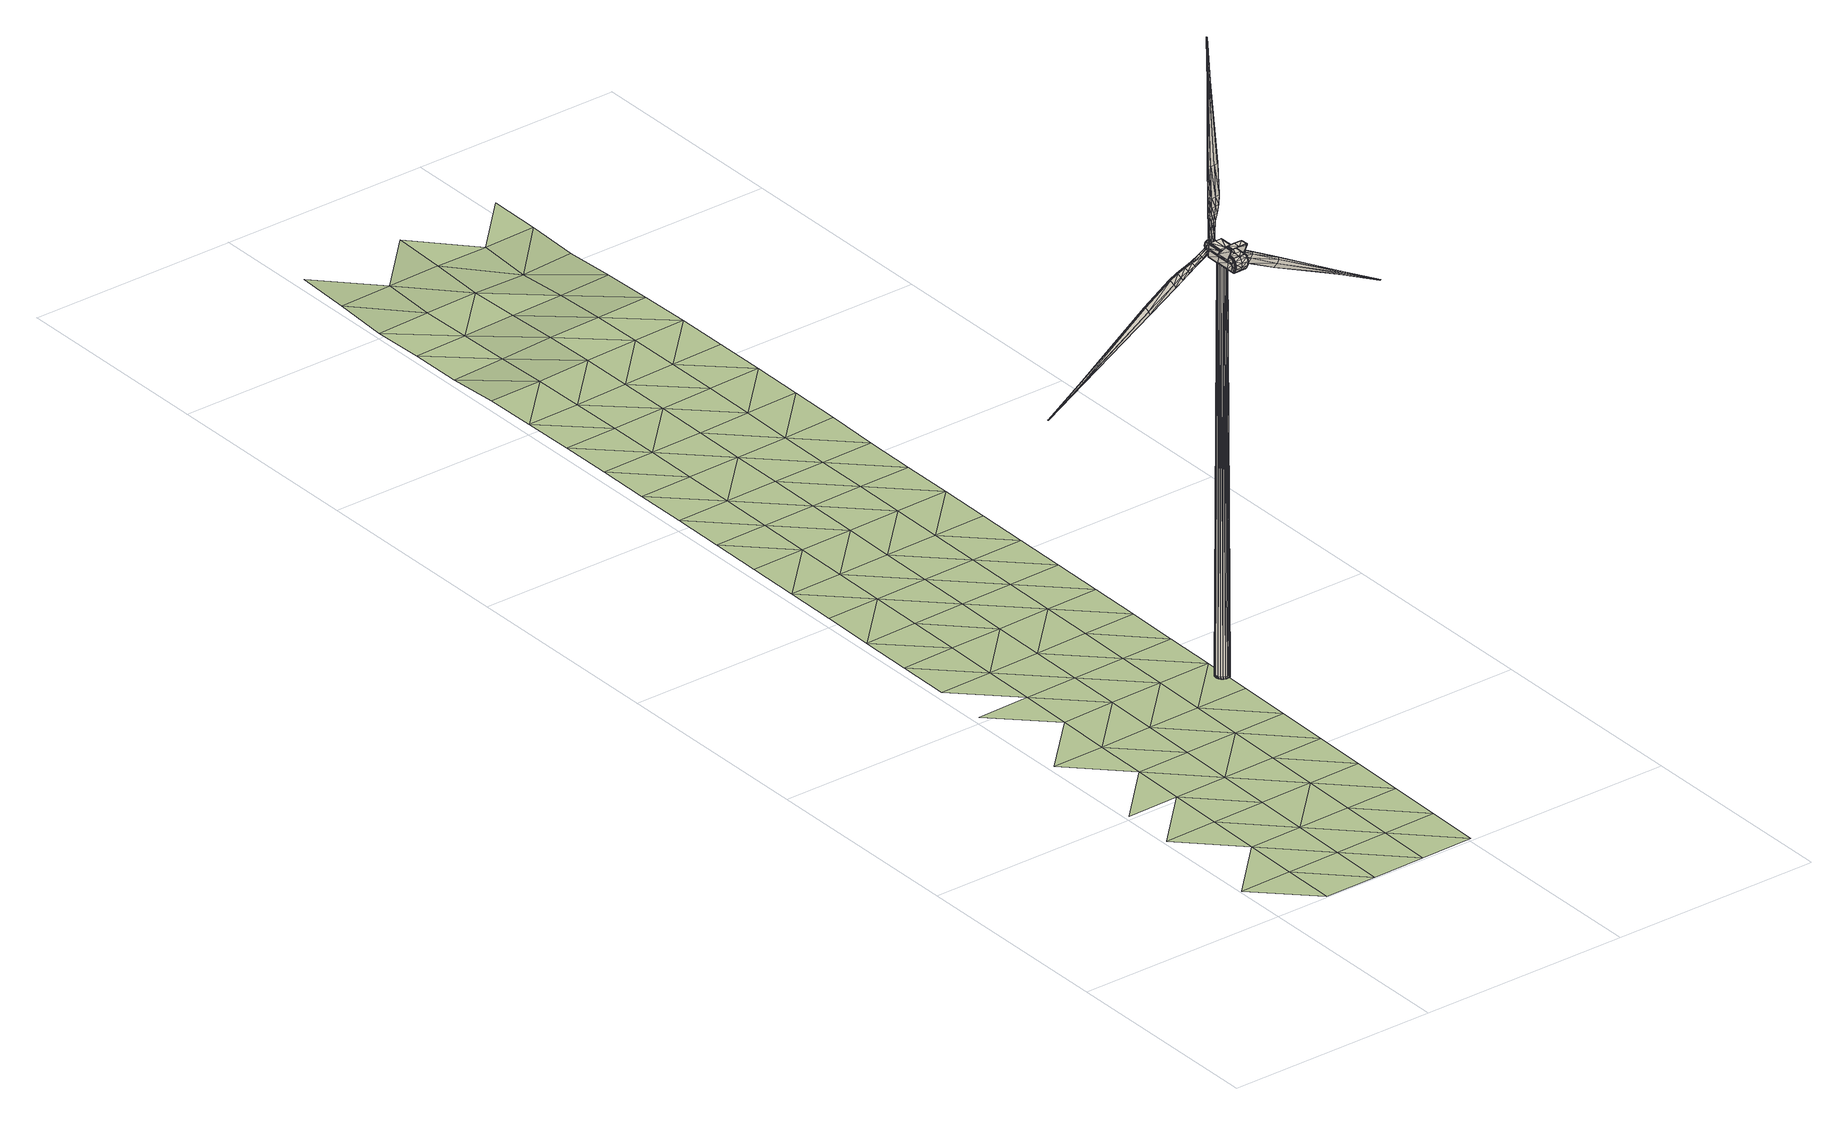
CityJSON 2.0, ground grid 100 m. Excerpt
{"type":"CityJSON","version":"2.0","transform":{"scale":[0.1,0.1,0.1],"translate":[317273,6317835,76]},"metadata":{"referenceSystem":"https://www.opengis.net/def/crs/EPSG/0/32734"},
"CityObjects":{
"otherconstruction1":{"type":"OtherConstruction","attributes":{"class":"wind_turbine","X":317373.69,"Y":6318000.79,"lat":-33.26,"lon":19.03,"manufacturer":"Vestas","model":"V100-2.0","rated_power_kw":2000,"rated_power_mw":2,"rotor_diameter_m":100,"rotor_radius_m":50,"swept_area_m2":7854,"blade_count":3,"blade_length_m":50,"hub_height_m":95,"tower_type":"steel_tube","tower_shape":"conical","cut_in_ms":3,"rated_ms":12,"cut_out_ms":22,"iec_class":"llb","generator_type":"DFIG","gearbox_type":"spur_planetary","gearbox_stages":3,"onshore":true,"offshore":false,"ground_height":79.67},"geometry":[{"type":"CompositeSurface","lod":"2","boundaries":[[[0,1,2]],[[1,3,2]],[[3,4,2]],[[5,6,7]],[[5,7,8]],[[9,8,7]],[[9,7,10]],[[2,9,10]],[[2,10,0]],[[11,12,13]],[[11,13,14]],[[15,16,17]],[[15,17,18]],[[19,20,21]],[[19,21,22]],[[23,24,25]],[[23,25,26]],[[27,5,28]],[[27,28,29]],[[30,31,32]],[[30,32,33]],[[34,35,36]],[[34,36,37]],[[38,2,4]],[[39,30,33]],[[39,33,40]],[[41,42,2]],[[41,2,38]],[[22,21,43]],[[22,43,40]],[[44,25,43]],[[44,43,21]],[[39,19,45]],[[39,45,30]],[[46,47,48]],[[46,48,49]],[[24,50,43]],[[24,43,25]],[[26,51,52]],[[26,52,36]],[[19,39,50]],[[19,50,20]],[[53,20,50]],[[53,50,24]],[[5,27,54]],[[5,54,55]],[[27,31,56]],[[27,56,54]],[[31,30,45]],[[31,45,56]],[[57,32,29]],[[57,29,58]],[[24,23,59]],[[24,59,53]],[[28,60,58]],[[28,58,29]],[[61,14,13]],[[61,13,62]],[[50,39,40]],[[50,40,43]],[[29,32,31]],[[29,31,27]],[[63,57,56]],[[63,56,45]],[[40,33,63]],[[40,63,22]],[[20,53,44]],[[20,44,21]],[[23,35,64]],[[23,64,59]],[[45,19,22]],[[45,22,63]],[[63,33,32]],[[63,32,57]],[[35,23,26]],[[35,26,36]],[[54,56,57]],[[54,57,58]],[[53,59,51]],[[53,51,44]],[[25,44,51]],[[25,51,26]],[[55,54,58]],[[55,58,60]],[[18,17,12]],[[18,12,11]],[[59,64,52]],[[59,52,51]],[[65,66,67]],[[65,67,68]],[[68,67,69]],[[68,69,70]],[[71,72,73]],[[71,73,74]],[[74,73,75]],[[74,75,76]],[[77,78,79]],[[77,79,80]],[[80,79,81]],[[80,81,82]],[[66,71,74]],[[66,74,67]],[[67,74,76]],[[67,76,69]],[[82,65,68]],[[82,68,80]],[[80,68,70]],[[80,70,77]],[[83,84,85]],[[83,85,86]],[[86,85,87]],[[86,87,88]],[[89,90,91]],[[89,91,92]],[[92,91,93]],[[92,93,94]],[[95,41,38]],[[95,38,96]],[[47,97,98]],[[47,98,48]],[[6,99,78]],[[6,78,7]],[[82,81,100]],[[82,100,62]],[[10,7,78]],[[10,78,77]],[[101,102,100]],[[101,100,81]],[[66,65,13]],[[66,13,12]],[[62,13,65]],[[62,65,82]],[[1,0,70]],[[1,70,69]],[[77,70,0]],[[77,0,10]],[[71,66,12]],[[71,12,17]],[[3,1,69]],[[3,69,76]],[[72,71,17]],[[72,17,16]],[[4,3,76]],[[4,76,75]],[[102,103,104]],[[102,104,100]],[[100,104,61]],[[100,61,62]],[[64,105,106]],[[64,106,52]],[[52,106,37]],[[52,37,36]],[[64,35,34]],[[64,34,105]],[[107,108,109]],[[109,108,110]],[[110,108,111]],[[112,113,114]],[[112,114,115]],[[116,117,114]],[[116,114,113]],[[108,107,117]],[[108,117,116]],[[11,14,118]],[[11,118,119]],[[15,18,120]],[[15,120,121]],[[122,123,124]],[[122,124,125]],[[126,127,128]],[[126,128,129]],[[130,131,132]],[[130,132,112]],[[133,134,135]],[[133,135,130]],[[34,37,136]],[[34,136,137]],[[138,111,108]],[[139,140,134]],[[139,134,133]],[[141,138,108]],[[141,108,142]],[[123,143,124]],[[123,140,143]],[[144,124,143]],[[144,143,128]],[[139,133,145]],[[139,145,122]],[[46,49,146]],[[46,146,147]],[[129,128,143]],[[129,143,148]],[[127,136,149]],[[127,149,150]],[[122,148,139]],[[122,125,148]],[[151,129,148]],[[151,148,125]],[[112,152,153]],[[112,153,130]],[[130,153,154]],[[130,145,133]],[[130,154,145]],[[155,156,131]],[[155,131,135]],[[129,151,157]],[[129,157,126]],[[132,131,156]],[[132,156,158]],[[61,159,118]],[[61,118,14]],[[148,143,140]],[[148,140,139]],[[131,130,135]],[[160,154,155]],[[160,145,154]],[[140,123,160]],[[140,160,134]],[[125,124,144]],[[125,144,151]],[[126,157,161]],[[126,161,137]],[[145,160,123]],[[145,123,122]],[[160,155,135]],[[160,135,134]],[[137,136,127]],[[137,127,126]],[[153,156,155]],[[153,155,154]],[[151,144,150]],[[151,150,157]],[[128,127,150]],[[128,150,144]],[[152,158,156]],[[152,156,153]],[[18,11,119]],[[18,119,120]],[[157,150,149]],[[157,149,161]],[[162,163,164]],[[162,164,165]],[[163,166,167]],[[163,167,164]],[[168,169,170]],[[168,170,171]],[[169,172,173]],[[169,173,170]],[[174,175,176]],[[174,176,177]],[[175,178,179]],[[175,179,176]],[[165,164,169]],[[165,169,168]],[[164,167,172]],[[164,172,169]],[[178,175,163]],[[178,163,162]],[[175,174,166]],[[175,166,163]],[[180,181,182]],[[180,182,183]],[[181,184,185]],[[181,185,182]],[[186,187,188]],[[186,188,189]],[[187,190,191]],[[187,191,188]],[[192,193,138]],[[192,138,141]],[[147,146,194]],[[147,194,195]],[[115,114,177]],[[115,177,196]],[[178,159,197]],[[178,197,179]],[[117,174,177]],[[117,177,114]],[[198,179,197]],[[198,197,199]],[[165,119,118]],[[165,118,162]],[[159,178,162]],[[159,162,118]],[[109,167,166]],[[109,166,107]],[[174,117,107]],[[174,107,166]],[[168,120,119]],[[168,119,165]],[[110,172,167]],[[110,167,109]],[[171,121,120]],[[171,120,168]],[[111,173,172]],[[111,172,110]],[[199,197,104]],[[199,104,103]],[[197,159,61]],[[197,61,104]],[[161,149,106]],[[161,106,105]],[[149,136,37]],[[149,37,106]],[[161,105,34]],[[161,34,137]],[[200,201,202]],[[200,202,203]],[[203,202,204]],[[203,204,205]],[[205,204,206]],[[205,206,207]],[[201,208,209]],[[201,209,202]],[[202,209,210]],[[202,210,204]],[[204,210,211]],[[204,211,206]],[[212,213,214]],[[212,214,215]],[[215,214,216]],[[215,216,217]],[[217,216,218]],[[217,218,219]],[[207,212,215]],[[207,215,205]],[[205,215,217]],[[205,217,203]],[[203,217,219]],[[203,219,200]],[[220,211,210]],[[220,210,221]],[[221,210,209]],[[221,209,222]],[[222,209,208]],[[222,208,223]],[[224,225,226]],[[224,226,227]],[[227,226,228]],[[227,228,229]],[[229,228,230]],[[229,230,231]],[[225,232,233]],[[225,233,226]],[[226,233,234]],[[226,234,228]],[[228,234,235]],[[228,235,230]],[[236,218,216]],[[236,216,237]],[[237,216,214]],[[237,214,238]],[[238,214,213]],[[238,213,239]],[[231,236,237]],[[231,237,229]],[[229,237,238]],[[229,238,227]],[[227,238,239]],[[227,239,224]],[[240,235,234]],[[240,234,241]],[[241,234,233]],[[241,233,242]],[[242,233,232]],[[242,232,243]],[[98,200,219]],[[98,219,48]],[[15,213,212]],[[15,212,16]],[[49,48,219]],[[49,219,218]],[[207,72,16]],[[207,16,212]],[[38,223,208]],[[38,208,96]],[[223,38,4]],[[4,220,221]],[[221,222,223]],[[4,221,223]],[[220,4,75]],[[220,75,211]],[[72,207,206]],[[72,206,73]],[[244,201,200]],[[244,200,98]],[[96,208,201]],[[96,201,244]],[[73,206,211]],[[73,211,75]],[[49,218,236]],[[49,236,146]],[[15,121,239]],[[15,239,213]],[[194,146,236]],[[194,236,231]],[[224,239,121]],[[224,121,171]],[[138,193,235]],[[138,235,240]],[[111,138,240]],[[240,241,242]],[[242,243,111]],[[240,242,111]],[[243,232,173]],[[243,173,111]],[[171,170,225]],[[171,225,224]],[[245,194,231]],[[245,231,230]],[[193,245,230]],[[193,230,235]],[[170,173,232]],[[170,232,225]],[[246,247,248]],[[249,250,251]],[[249,251,252]],[[246,248,253]],[[246,253,254]],[[255,256,257]],[[255,257,258]],[[259,260,87]],[[259,87,85]],[[261,259,85]],[[261,85,84]],[[247,262,91]],[[247,91,90]],[[262,263,93]],[[262,93,91]],[[248,247,90]],[[248,90,253]],[[260,249,252]],[[260,252,87]],[[256,261,84]],[[256,84,257]],[[263,264,265]],[[263,265,93]],[[264,266,267]],[[264,267,265]],[[268,269,270]],[[268,270,271]],[[272,268,271]],[[272,271,273]],[[274,255,258]],[[274,258,275]],[[276,277,182]],[[276,182,185]],[[277,278,183]],[[277,183,182]],[[279,280,189]],[[279,189,188]],[[281,279,188]],[[281,188,191]],[[280,282,283]],[[280,283,189]],[[269,276,185]],[[269,185,270]],[[278,274,275]],[[278,275,183]],[[284,281,191]],[[284,191,285]],[[266,284,285]],[[266,285,267]],[[246,286,262]],[[246,262,247]],[[286,287,263]],[[286,263,262]],[[287,288,264]],[[287,264,263]],[[288,289,266]],[[288,266,264]],[[289,290,284]],[[289,284,266]],[[290,291,281]],[[290,281,284]],[[291,292,279]],[[291,279,281]],[[292,293,280]],[[292,280,279]],[[293,282,280]],[[249,260,250]],[[260,259,294]],[[260,294,250]],[[259,261,295]],[[259,295,294]],[[261,256,296]],[[261,296,295]],[[256,255,297]],[[256,297,296]],[[255,274,298]],[[255,298,297]],[[274,278,299]],[[274,299,298]],[[278,277,300]],[[278,300,299]],[[277,276,268]],[[277,268,300]],[[276,269,268]],[[300,268,272]],[[300,272,301]],[[299,300,301]],[[299,301,302]],[[298,299,302]],[[298,302,303]],[[297,298,303]],[[297,303,304]],[[296,297,304]],[[296,304,305]],[[295,296,305]],[[295,305,306]],[[294,295,306]],[[294,306,307]],[[250,294,307]],[[250,307,308]],[[293,272,273]],[[293,273,309]],[[250,308,310]],[[250,310,251]],[[142,108,311]],[[142,311,132]],[[42,28,312]],[[42,312,2]],[[282,293,309]],[[282,309,283]],[[301,272,293]],[[301,293,292]],[[302,301,292]],[[302,292,291]],[[303,302,291]],[[303,291,290]],[[304,303,290]],[[304,290,289]],[[305,304,289]],[[305,289,288]],[[306,305,288]],[[306,288,287]],[[307,306,287]],[[307,287,286]],[[308,307,286]],[[308,286,246]],[[308,246,254]],[[308,254,310]],[[108,116,113]],[[108,113,311]],[[132,311,113]],[[132,113,112]],[[2,312,8]],[[2,8,9]],[[28,5,8]],[[28,8,312]],[[313,60,28]],[[313,28,42]],[[314,142,132]],[[314,132,158]],[[315,199,103]],[[315,103,316]],[[190,198,199]],[[190,199,315]],[[317,115,196]],[[317,196,186]],[[318,147,195]],[[318,195,180]],[[184,192,141]],[[184,141,319]],[[176,179,198]],[[176,198,320]],[[177,176,320]],[[177,320,196]],[[245,193,192]],[[245,192,321]],[[194,245,321]],[[194,321,195]],[[322,46,147]],[[322,147,318]],[[319,141,142]],[[319,142,314]],[[152,112,115]],[[152,115,317]],[[323,316,103]],[[323,103,102]],[[94,323,102]],[[94,102,101]],[[324,89,99]],[[324,99,6]],[[325,83,97]],[[325,97,47]],[[88,326,41]],[[88,41,95]],[[79,327,101]],[[79,101,81]],[[78,99,327]],[[78,327,79]],[[244,328,95]],[[244,95,96]],[[98,97,328]],[[98,328,244]],[[322,325,47]],[[322,47,46]],[[326,313,42]],[[326,42,41]],[[55,324,6]],[[55,6,5]],[[254,253,324]],[[254,324,55]],[[252,251,313]],[[252,313,326]],[[258,257,325]],[[258,325,322]],[[87,252,326]],[[87,326,88]],[[257,84,83]],[[257,83,325]],[[253,90,89]],[[253,89,324]],[[93,265,323]],[[93,323,94]],[[265,267,316]],[[265,316,323]],[[309,152,317]],[[309,317,283]],[[270,319,314]],[[270,314,271]],[[258,322,318]],[[258,318,275]],[[185,184,319]],[[185,319,270]],[[275,318,180]],[[275,180,183]],[[283,317,186]],[[283,186,189]],[[191,190,315]],[[191,315,285]],[[285,315,316]],[[285,316,267]],[[271,314,158]],[[271,158,273]],[[251,310,60]],[[251,60,313]],[[273,158,152]],[[273,152,309]],[[310,254,55]],[[310,55,60]],[[320,198,190]],[[320,190,187]],[[196,320,187]],[[196,187,186]],[[321,192,184]],[[321,184,181]],[[195,321,181]],[[195,181,180]],[[327,92,94]],[[327,94,101]],[[99,89,92]],[[99,92,327]],[[328,86,88]],[[328,88,95]],[[97,83,86]],[[97,86,328]],[[329,330,331]],[[329,331,332]],[[333,334,335]],[[333,335,336]],[[337,338,339]],[[337,339,340]],[[341,342,343]],[[341,343,344]],[[345,346,332]],[[345,332,347]],[[348,349,350]],[[348,350,351]],[[352,353,354]],[[352,354,334]],[[355,356,357]],[[355,357,358]],[[359,360,361]],[[359,361,362]],[[363,340,364]],[[363,364,365]],[[362,361,366]],[[362,366,367]],[[368,369,370]],[[368,370,371]],[[372,355,358]],[[372,358,373]],[[369,374,375]],[[369,375,370]],[[339,376,341]],[[339,341,377]],[[376,378,342]],[[376,342,341]],[[379,368,371]],[[379,371,380]],[[374,362,367]],[[374,367,375]],[[356,363,365]],[[356,365,357]],[[378,379,380]],[[378,380,342]],[[381,382,383]],[[381,383,384]],[[340,339,377]],[[340,377,364]],[[361,381,384]],[[361,384,366]],[[382,372,373]],[[382,373,383]],[[385,386,387]],[[385,387,388]],[[389,390,391]],[[389,391,392]],[[332,331,393]],[[332,393,347]],[[394,395,396]],[[394,396,397]],[[398,399,344]],[[398,344,400]],[[401,402,403]],[[401,403,404]],[[400,344,343]],[[400,343,405]],[[405,343,395]],[[405,395,394]],[[347,393,399]],[[347,399,398]],[[406,407,408]],[[406,408,409]],[[410,337,340]],[[410,340,363]],[[411,412,378]],[[411,378,376]],[[404,403,386]],[[404,386,385]],[[366,384,390]],[[366,390,387]],[[383,373,407]],[[383,407,391]],[[367,366,387]],[[367,387,386]],[[377,341,344]],[[377,344,399]],[[384,383,391]],[[384,391,390]],[[342,380,395]],[[342,395,343]],[[358,357,330]],[[358,330,408]],[[375,367,386]],[[375,386,403]],[[365,364,393]],[[365,393,331]],[[364,377,399]],[[364,399,393]],[[371,370,402]],[[371,402,396]],[[370,375,403]],[[370,403,402]],[[373,358,408]],[[373,408,407]],[[380,371,396]],[[380,396,395]],[[357,365,331]],[[357,331,330]],[[334,354,413]],[[334,413,335]],[[349,348,405]],[[349,405,394]],[[414,415,388]],[[414,388,389]],[[416,417,418]],[[416,418,419]],[[420,421,392]],[[420,392,406]],[[346,422,329]],[[346,329,332]],[[423,424,425]],[[423,425,426]],[[427,428,398]],[[427,398,400]],[[428,345,347]],[[428,347,398]],[[429,430,404]],[[429,404,385]],[[415,429,385]],[[415,385,388]],[[422,431,409]],[[422,409,329]],[[431,420,406]],[[431,406,409]],[[348,427,400]],[[348,400,405]],[[421,414,389]],[[421,389,392]],[[432,433,434]],[[432,434,435]],[[436,437,438]],[[436,438,439]],[[440,436,439]],[[440,439,441]],[[353,440,441]],[[353,441,354]],[[442,443,424]],[[442,424,423]],[[443,444,333]],[[443,333,424]],[[445,442,423]],[[445,423,446]],[[437,447,448]],[[437,448,438]],[[449,450,417]],[[449,417,416]],[[444,352,334]],[[444,334,333]],[[447,432,435]],[[447,435,448]],[[451,452,453]],[[451,453,454]],[[433,449,416]],[[433,416,434]],[[450,451,454]],[[450,454,417]],[[452,445,446]],[[452,446,453]],[[430,455,401]],[[430,401,404]],[[434,416,419]],[[434,419,456]],[[439,438,457]],[[439,457,458]],[[454,453,459]],[[454,459,460]],[[438,448,350]],[[438,350,457]],[[424,333,336]],[[424,336,425]],[[435,434,456]],[[435,456,351]],[[446,423,426]],[[446,426,461]],[[441,439,458]],[[441,458,462]],[[417,454,460]],[[417,460,418]],[[455,463,397]],[[455,397,401]],[[453,446,461]],[[453,461,459]],[[448,435,351]],[[448,351,350]],[[354,441,462]],[[354,462,413]],[[397,396,402]],[[397,402,401]],[[464,465,372]],[[464,372,382]],[[466,359,362]],[[466,362,374]],[[467,468,369]],[[467,369,368]],[[468,466,374]],[[468,374,369]],[[469,470,356]],[[469,356,355]],[[392,391,407]],[[392,407,406]],[[412,471,379]],[[412,379,378]],[[465,469,355]],[[465,355,372]],[[470,410,363]],[[470,363,356]],[[472,464,382]],[[472,382,381]],[[338,411,376]],[[338,376,339]],[[360,472,381]],[[360,381,361]],[[409,408,330]],[[409,330,329]],[[349,463,457]],[[349,457,350]],[[421,420,426]],[[421,426,425]],[[415,414,336]],[[415,336,335]],[[428,427,456]],[[428,456,419]],[[427,348,351]],[[427,351,456]],[[346,345,418]],[[346,418,460]],[[455,430,462]],[[455,462,458]],[[431,422,459]],[[431,459,461]],[[422,346,460]],[[422,460,459]],[[345,428,419]],[[345,419,418]],[[429,415,335]],[[429,335,413]],[[463,455,458]],[[463,458,457]],[[430,429,413]],[[430,413,462]],[[420,431,461]],[[420,461,426]],[[414,421,425]],[[414,425,336]],[[463,349,394]],[[463,394,397]],[[471,467,368]],[[471,368,379]],[[388,387,390]],[[388,390,389]],[[473,474,467]],[[473,467,471]],[[475,476,472]],[[475,472,360]],[[477,478,411]],[[477,411,338]],[[476,479,464]],[[476,464,472]],[[480,481,410]],[[480,410,470]],[[482,483,469]],[[482,469,465]],[[484,473,471]],[[484,471,412]],[[483,480,470]],[[483,470,469]],[[485,486,466]],[[485,466,468]],[[474,485,468]],[[474,468,467]],[[486,487,359]],[[486,359,466]],[[479,482,465]],[[479,465,464]],[[478,484,412]],[[478,412,411]],[[481,488,337]],[[481,337,410]],[[487,475,360]],[[487,360,359]],[[488,477,338]],[[488,338,337]],[[489,490,491]],[[492,493,494]],[[494,495,496]],[[496,489,491]],[[491,492,494]],[[494,496,491]],[[491,432,447]],[[489,450,449]],[[496,495,452]],[[496,452,451]],[[495,445,452]],[[495,442,445]],[[495,494,443]],[[495,443,442]],[[492,440,353]],[[492,491,437]],[[492,437,436]],[[491,447,437]],[[491,490,433]],[[491,433,432]],[[490,489,449]],[[490,449,433]],[[489,496,451]],[[489,451,450]],[[494,444,443]],[[494,493,352]],[[494,352,444]],[[493,492,353]],[[493,353,352]],[[492,436,440]],[[497,498,499]],[[497,499,500]],[[501,502,503]],[[501,503,504]],[[505,506,507]],[[505,507,508]],[[509,510,511]],[[509,511,512]],[[513,514,515]],[[516,517,518]],[[519,520,521]],[[519,521,522]],[[515,522,523]],[[515,523,513]],[[524,525,507]],[[526,527,528]],[[529,505,508]],[[529,508,530]],[[531,532,533]],[[531,533,534]],[[508,535,536]],[[508,536,530]],[[537,538,539]],[[537,539,540]],[[540,539,541]],[[540,541,542]],[[543,519,522]],[[543,522,515]],[[544,545,498]],[[544,498,497]],[[504,503,546]],[[504,546,547]],[[498,548,549]],[[498,549,499]],[[503,550,551]],[[503,551,546]],[[552,553,554]],[[552,554,535]],[[550,540,542]],[[550,542,551]],[[555,556,557]],[[555,557,558]],[[502,501,511]],[[502,511,558]],[[559,537,540]],[[559,540,550]],[[520,501,504]],[[520,504,521]],[[521,504,547]],[[521,547,560]],[[561,562,563]],[[561,563,564]],[[565,509,512]],[[565,512,566]],[[525,567,553]],[[525,553,552]],[[538,537,568]],[[538,568,569]],[[570,571,542]],[[570,542,541]],[[572,573,574]],[[572,574,575]],[[576,564,545]],[[576,545,544]],[[553,576,544]],[[553,544,554]],[[520,519,566]],[[520,566,512]],[[543,577,517]],[[543,517,516]],[[519,543,516]],[[519,516,566]],[[536,578,579]],[[536,579,527]],[[564,563,580]],[[564,580,545]],[[563,581,531]],[[563,531,580]],[[501,520,512]],[[501,512,511]],[[582,583,517]],[[582,517,577]],[[583,584,518]],[[583,518,517]],[[529,530,526]],[[582,577,514]],[[581,585,532]],[[581,532,531]],[[586,582,514]],[[586,514,524]],[[530,536,527]],[[530,527,526]],[[507,525,552]],[[506,586,524]],[[506,524,507]],[[577,543,515]],[[577,515,514]],[[532,587,588]],[[532,588,533]],[[554,544,497]],[[554,497,578]],[[578,497,500]],[[578,500,579]],[[567,589,576]],[[567,576,553]],[[590,571,585]],[[590,585,581]],[[556,573,568]],[[556,568,557]],[[535,554,578]],[[535,578,536]],[[522,521,560]],[[522,560,523]],[[559,502,558]],[[559,558,557]],[[510,555,558]],[[510,558,511]],[[534,533,574]],[[534,574,591]],[[567,525,513]],[[567,513,523]],[[548,534,591]],[[548,591,549]],[[502,559,550]],[[502,550,503]],[[562,590,581]],[[562,581,563]],[[580,531,534]],[[580,534,548]],[[589,561,564]],[[589,564,576]],[[528,565,566]],[[528,566,516]],[[513,525,524]],[[513,524,514]],[[526,528,516]],[[526,516,518]],[[571,570,592]],[[571,592,585]],[[573,572,569]],[[573,569,568]],[[585,592,587]],[[585,587,532]],[[537,559,557]],[[537,557,568]],[[573,556,591]],[[573,591,574]],[[589,567,523]],[[589,523,560]],[[509,565,579]],[[509,579,500]],[[565,528,527]],[[565,527,579]],[[561,589,560]],[[561,560,547]],[[510,509,500]],[[510,500,499]],[[590,562,546]],[[590,546,551]],[[556,555,549]],[[556,549,591]],[[562,561,547]],[[562,547,546]],[[555,510,499]],[[555,499,549]],[[584,529,526]],[[584,526,518]],[[571,590,551]],[[571,551,542]],[[507,552,535]],[[507,535,508]],[[545,580,548]],[[545,548,498]],[[533,588,575]],[[533,575,574]],[[506,505,586]],[[586,505,529]],[[586,529,582]],[[582,529,584]],[[582,584,583]],[[593,594,595]],[[593,595,596]],[[597,598,599]],[[597,599,600]],[[601,602,603]],[[601,603,604]],[[605,606,607]],[[605,607,608]],[[609,610,611]],[[612,613,614]],[[615,616,617]],[[615,617,618]],[[611,618,619]],[[611,619,609]],[[620,621,603]],[[622,623,624]],[[625,601,604]],[[625,604,626]],[[627,628,629]],[[627,629,630]],[[604,631,632]],[[604,632,626]],[[633,634,635]],[[633,635,636]],[[636,635,637]],[[636,637,638]],[[639,615,618]],[[639,618,611]],[[640,641,594]],[[640,594,593]],[[600,599,642]],[[600,642,643]],[[594,644,645]],[[594,645,595]],[[599,646,647]],[[599,647,642]],[[648,649,650]],[[648,650,631]],[[646,636,638]],[[646,638,647]],[[651,652,653]],[[651,653,654]],[[598,597,607]],[[598,607,654]],[[655,633,636]],[[655,636,646]],[[616,597,600]],[[616,600,617]],[[617,600,643]],[[617,643,656]],[[657,658,659]],[[657,659,660]],[[661,605,608]],[[661,608,662]],[[621,663,649]],[[621,649,648]],[[634,633,664]],[[634,664,665]],[[666,667,638]],[[666,638,637]],[[668,669,670]],[[668,670,671]],[[672,660,641]],[[672,641,640]],[[649,672,640]],[[649,640,650]],[[616,615,662]],[[616,662,608]],[[639,673,613]],[[639,613,612]],[[615,639,612]],[[615,612,662]],[[632,674,675]],[[632,675,623]],[[660,659,676]],[[660,676,641]],[[659,677,627]],[[659,627,676]],[[597,616,608]],[[597,608,607]],[[678,613,673]],[[678,679,614]],[[678,614,613]],[[680,625,626]],[[680,626,622]],[[681,678,673]],[[681,673,610]],[[677,682,628]],[[677,628,627]],[[683,681,610]],[[683,610,620]],[[626,632,623]],[[626,623,622]],[[603,621,648]],[[602,683,620]],[[602,620,603]],[[673,639,611]],[[673,611,610]],[[628,684,685]],[[628,685,629]],[[650,640,593]],[[650,593,674]],[[674,593,596]],[[674,596,675]],[[663,686,672]],[[663,672,649]],[[687,667,682]],[[687,682,677]],[[652,669,664]],[[652,664,653]],[[631,650,674]],[[631,674,632]],[[618,617,656]],[[618,656,619]],[[655,598,654]],[[655,654,653]],[[606,651,654]],[[606,654,607]],[[630,629,670]],[[630,670,688]],[[663,621,609]],[[663,609,619]],[[644,630,688]],[[644,688,645]],[[598,655,646]],[[598,646,599]],[[658,687,677]],[[658,677,659]],[[676,627,630]],[[676,630,644]],[[686,657,660]],[[686,660,672]],[[624,661,662]],[[624,662,612]],[[609,621,620]],[[609,620,610]],[[622,624,612]],[[622,612,614]],[[667,666,689]],[[667,689,682]],[[669,668,665]],[[669,665,664]],[[682,689,684]],[[682,684,628]],[[633,655,653]],[[633,653,664]],[[669,652,688]],[[669,688,670]],[[686,663,619]],[[686,619,656]],[[605,661,675]],[[605,675,596]],[[661,624,623]],[[661,623,675]],[[657,686,656]],[[657,656,643]],[[606,605,596]],[[606,596,595]],[[687,658,642]],[[687,642,647]],[[652,651,645]],[[652,645,688]],[[658,657,643]],[[658,643,642]],[[651,606,595]],[[651,595,645]],[[679,680,622]],[[679,622,614]],[[667,687,647]],[[667,647,638]],[[603,648,631]],[[603,631,604]],[[641,676,644]],[[641,644,594]],[[629,685,671]],[[629,671,670]],[[602,601,683]],[[683,601,625]],[[683,625,681]],[[678,680,679]],[[680,678,681]],[[680,681,625]],[[690,691,692]],[[690,692,693]],[[694,695,696]],[[694,696,697]],[[698,699,700]],[[698,700,701]],[[702,703,704]],[[702,704,705]],[[706,707,708]],[[709,710,711]],[[712,713,714]],[[712,714,715]],[[708,715,716]],[[708,716,706]],[[717,718,700]],[[719,720,721]],[[722,698,701]],[[722,701,723]],[[724,725,726]],[[724,726,727]],[[701,728,729]],[[701,729,723]],[[730,731,732]],[[730,732,733]],[[733,732,734]],[[733,734,735]],[[736,712,715]],[[736,715,708]],[[737,738,691]],[[737,691,690]],[[697,696,739]],[[697,739,740]],[[691,741,742]],[[691,742,692]],[[696,743,744]],[[696,744,739]],[[745,746,747]],[[745,747,728]],[[743,733,735]],[[743,735,744]],[[748,749,750]],[[748,750,751]],[[695,694,704]],[[695,704,751]],[[752,730,733]],[[752,733,743]],[[713,694,697]],[[713,697,714]],[[714,697,740]],[[714,740,753]],[[754,755,756]],[[754,756,757]],[[758,702,705]],[[758,705,759]],[[718,760,746]],[[718,746,745]],[[731,730,761]],[[731,761,762]],[[763,764,735]],[[763,735,734]],[[765,766,767]],[[765,767,768]],[[769,757,738]],[[769,738,737]],[[746,769,737]],[[746,737,747]],[[713,712,759]],[[713,759,705]],[[736,770,710]],[[736,710,709]],[[712,736,709]],[[712,709,759]],[[729,771,772]],[[729,772,720]],[[757,756,773]],[[757,773,738]],[[756,774,724]],[[756,724,773]],[[694,713,705]],[[694,705,704]],[[775,710,770]],[[775,776,711]],[[775,711,710]],[[777,722,723]],[[777,723,719]],[[778,775,770]],[[778,770,707]],[[774,779,725]],[[774,725,724]],[[778,707,717]],[[723,729,720]],[[723,720,719]],[[700,718,745]],[[699,778,717]],[[699,717,700]],[[770,736,708]],[[770,708,707]],[[725,780,781]],[[725,781,726]],[[747,737,690]],[[747,690,771]],[[771,690,693]],[[771,693,772]],[[760,782,769]],[[760,769,746]],[[783,764,779]],[[783,779,774]],[[749,766,761]],[[749,761,750]],[[728,747,771]],[[728,771,729]],[[715,714,753]],[[715,753,716]],[[752,695,751]],[[752,751,750]],[[703,748,751]],[[703,751,704]],[[727,726,767]],[[727,767,784]],[[760,718,706]],[[760,706,716]],[[741,727,784]],[[741,784,742]],[[695,752,743]],[[695,743,696]],[[755,783,774]],[[755,774,756]],[[773,724,727]],[[773,727,741]],[[782,754,757]],[[782,757,769]],[[721,758,759]],[[721,759,709]],[[706,718,717]],[[706,717,707]],[[719,721,709]],[[719,709,711]],[[764,763,785]],[[764,785,779]],[[766,765,762]],[[766,762,761]],[[779,785,780]],[[779,780,725]],[[730,752,750]],[[730,750,761]],[[766,749,784]],[[766,784,767]],[[782,760,716]],[[782,716,753]],[[702,758,772]],[[702,772,693]],[[758,721,720]],[[758,720,772]],[[754,782,753]],[[754,753,740]],[[703,702,693]],[[703,693,692]],[[783,755,739]],[[783,739,744]],[[749,748,742]],[[749,742,784]],[[755,754,740]],[[755,740,739]],[[748,703,692]],[[748,692,742]],[[776,777,719]],[[776,719,711]],[[764,783,744]],[[764,744,735]],[[700,745,728]],[[700,728,701]],[[738,773,741]],[[738,741,691]],[[726,781,768]],[[726,768,767]],[[699,698,778]],[[778,698,722]],[[775,777,776]],[[777,775,778]],[[777,778,722]],[[786,787,788]],[[788,789,790]],[[790,791,792]],[[792,793,794]],[[794,795,796]],[[796,797,798]],[[798,799,800]],[[800,801,802]],[[802,803,804]],[[804,805,786]],[[786,788,790]],[[790,792,794]],[[794,796,798]],[[798,800,802]],[[802,804,786]],[[786,790,794]],[[794,798,802]],[[794,802,786]],[[787,806,807]],[[787,807,788]],[[788,807,808]],[[788,808,789]],[[789,808,809]],[[789,809,790]],[[790,809,810]],[[790,810,791]],[[791,810,811]],[[791,811,792]],[[792,811,812]],[[792,812,793]],[[793,812,813]],[[793,813,794]],[[794,813,814]],[[794,814,795]],[[795,814,815]],[[795,815,796]],[[796,815,816]],[[796,816,797]],[[797,816,817]],[[797,817,798]],[[798,817,818]],[[798,818,799]],[[799,818,819]],[[799,819,800]],[[800,819,820]],[[800,820,801]],[[801,820,821]],[[801,821,802]],[[802,821,822]],[[802,822,803]],[[803,822,823]],[[803,823,804]],[[804,823,824]],[[804,824,805]],[[805,824,825]],[[805,825,786]],[[786,825,806]],[[786,806,787]],[[806,825,824]],[[824,823,822]],[[822,821,820]],[[820,819,818]],[[818,817,816]],[[816,815,814]],[[814,813,812]],[[812,811,810]],[[810,809,808]],[[808,807,806]],[[806,824,822]],[[822,820,818]],[[818,816,814]],[[814,812,810]],[[810,808,806]],[[806,822,818]],[[818,814,810]],[[818,810,806]],[[826,827,828]],[[828,829,830]],[[830,831,832]],[[832,833,834]],[[834,835,836]],[[836,837,838]],[[838,839,840]],[[840,841,842]],[[842,843,844]],[[844,845,826]],[[826,828,830]],[[830,832,834]],[[834,836,838]],[[838,840,842]],[[842,844,826]],[[826,830,834]],[[834,838,842]],[[834,842,826]],[[827,787,788]],[[827,788,828]],[[828,788,789]],[[828,789,829]],[[829,789,790]],[[829,790,830]],[[830,790,791]],[[830,791,831]],[[831,791,792]],[[831,792,832]],[[832,792,793]],[[832,793,833]],[[833,793,794]],[[833,794,834]],[[834,794,795]],[[834,795,835]],[[835,795,796]],[[835,796,836]],[[836,796,797]],[[836,797,837]],[[837,797,798]],[[837,798,838]],[[838,798,799]],[[838,799,839]],[[839,799,800]],[[839,800,840]],[[840,800,801]],[[840,801,841]],[[841,801,802]],[[841,802,842]],[[842,802,803]],[[842,803,843]],[[843,803,804]],[[843,804,844]],[[844,804,805]],[[844,805,845]],[[845,805,786]],[[845,786,826]],[[826,786,787]],[[826,787,827]],[[132,112,152]],[[28,60,55]],[[130,135,134]],[[33,32,31]],[[152,158,132]],[[55,5,28]],[[134,133,130]],[[31,30,33]]]}]},
"terrain1":{"type":"TINRelief","geometry":[{"type":"CompositeSurface","lod":"1","boundaries":[[[846,847,848]],[[846,848,849]],[[848,847,850]],[[851,849,852]],[[851,852,853]],[[848,854,849]],[[854,848,850]],[[855,853,856]],[[852,849,857]],[[857,849,854]],[[853,852,858]],[[856,859,860]],[[850,861,854]],[[858,852,857]],[[860,859,862]],[[856,853,863]],[[857,854,864]],[[863,853,858]],[[854,861,864]],[[865,859,856]],[[866,862,867]],[[863,865,856]],[[868,869,870]],[[858,857,871]],[[864,872,857]],[[870,869,867]],[[859,873,862]],[[871,863,858]],[[865,874,859]],[[871,857,872]],[[875,876,868]],[[861,877,864]],[[862,873,867]],[[868,870,875]],[[859,874,873]],[[865,863,878]],[[872,864,879]],[[863,871,880]],[[881,876,882]],[[883,870,867]],[[876,875,884]],[[877,879,864]],[[874,865,878]],[[883,867,873]],[[863,880,878]],[[885,881,882]],[[872,886,871]],[[876,884,882]],[[879,886,872]],[[875,870,887]],[[870,883,888]],[[873,874,889]],[[880,871,890]],[[878,891,874]],[[892,885,893]],[[884,875,887]],[[882,894,885]],[[886,890,871]],[[887,870,888]],[[873,889,883]],[[874,891,889]],[[892,893,895]],[[880,896,878]],[[885,894,893]],[[884,897,882]],[[890,896,880]],[[883,898,888]],[[887,897,884]],[[899,900,895]],[[891,878,901]],[[883,889,898]],[[894,882,902]],[[895,893,899]],[[896,901,878]],[[897,902,882]],[[903,900,904]],[[905,887,888]],[[898,906,888]],[[907,889,891]],[[904,900,899]],[[901,908,891]],[[894,909,893]],[[887,905,897]],[[902,910,894]],[[905,888,906]],[[911,912,903]],[[889,907,898]],[[891,908,907]],[[893,909,899]],[[903,904,911]],[[894,910,909]],[[902,897,913]],[[914,912,915]],[[906,898,916]],[[897,905,913]],[[917,904,899]],[[915,912,911]],[[916,898,907]],[[910,902,918]],[[917,899,909]],[[919,920,914]],[[906,921,905]],[[913,918,902]],[[915,919,914]],[[921,906,916]],[[911,904,922]],[[904,917,923]],[[909,910,924]],[[905,925,913]],[[910,918,926]],[[927,920,928]],[[922,915,911]],[[919,929,920]],[[925,905,921]],[[922,904,923]],[[909,924,917]],[[910,926,924]],[[930,927,928]],[[918,913,931]],[[928,920,929]],[[913,925,931]],[[919,915,932]],[[917,933,923]],[[915,922,934]],[[930,935,936]],[[926,918,937]],[[917,924,933]],[[929,919,932]],[[935,930,928]],[[937,918,931]],[[915,934,932]],[[922,923,938]],[[939,936,940]],[[933,938,923]],[[941,924,926]],[[940,936,935]],[[926,937,942]],[[943,928,929]],[[944,934,922]],[[932,945,929]],[[946,939,947]],[[924,941,933]],[[938,944,922]],[[926,942,941]],[[928,943,935]],[[947,939,940]],[[945,943,929]],[[932,934,948]],[[949,946,950]],[[938,933,951]],[[944,948,934]],[[940,935,952]],[[950,946,947]],[[951,933,941]],[[953,945,932]],[[935,943,952]],[[938,954,944]],[[948,953,932]],[[938,951,954]],[[947,940,955]],[[952,956,940]],[[943,945,957]],[[953,958,945]],[[955,950,947]],[[944,959,948]],[[954,960,944]],[[955,940,956]],[[943,957,952]],[[957,945,958]],[[944,960,959]],[[953,948,961]],[[956,952,962]],[[950,955,963]],[[958,953,961]],[[957,962,952]],[[948,959,961]],[[950,963,964]],[[956,965,955]],[[962,965,956]],[[966,957,958]],[[961,967,958]],[[963,955,968]],[[957,966,962]],[[965,968,955]],[[966,958,967]],[[963,969,964]],[[965,962,970]],[[968,969,963]],[[962,966,970]],[[968,965,971]],[[970,971,965]],[[968,972,969]],[[968,971,973]],[[968,973,972]],[[969,972,974]]]}]}
},
"vertices":[
[1042,1537,2066],[1042,1531,2050],[1042,1548,2042],[1042,1531,2033],[1042,1537,2017],[1042,1574,2053],[1042,1572,2071],[1042,1546,2071],[1042,1548,2053],[1042,1546,2052],[1042,1542,2071],[1007,1524,2051],[1035,1524,2051],[1035,1531,2066],[1007,1531,2066],[1007,1531,2017],[1035,1531,2017],[1035,1524,2032],[1007,1524,2032],[1046,1631,2062],[1046,1581,2114],[1048,1581,2114],[1048,1631,2062],[1045,1544,2120],[1046,1544,2118],[1048,1544,2119],[1047,1544,2122],[1045,1574,2053],[1042,1574,2051],[1046,1574,2051],[1046,1573,2053],[1046,1574,2053],[1048,1574,2051],[1048,1573,2053],[1007,1544,2121],[1043,1544,2121],[1043,1544,2123],[1007,1544,2123],[1042,1551,2012],[1046,1569,2062],[1048,1569,2062],[1042,1577,2012],[1042,1575,2042],[1048,1544,2114],[1048,1579,2119],[1046,1635,2053],[1007,1577,2006],[1035,1577,2006],[1035,1551,2006],[1007,1551,2006],[1046,1544,2114],[1047,1578,2122],[1043,1577,2123],[1046,1579,2118],[1045,1637,2053],[1042,1636,2053],[1046,1636,2053],[1048,1636,2051],[1046,1637,2051],[1045,1578,2120],[1042,1636,2051],[1007,1540,2077],[1035,1540,2077],[1048,1635,2053],[1043,1577,2121],[1037,1532,2066],[1037,1525,2051],[1040,1527,2051],[1040,1534,2066],[1041,1529,2050],[1041,1536,2066],[1037,1525,2032],[1037,1532,2017],[1040,1534,2017],[1040,1527,2032],[1041,1536,2017],[1041,1529,2033],[1041,1541,2073],[1041,1546,2073],[1040,1546,2075],[1040,1540,2075],[1037,1546,2077],[1037,1540,2077],[1037,1640,2006],[1037,1707,2006],[1040,1707,2008],[1040,1640,2008],[1041,1707,2010],[1041,1639,2010],[1041,1635,2073],[1041,1702,2073],[1040,1702,2075],[1040,1635,2075],[1037,1702,2077],[1037,1634,2077],[1041,1577,2010],[1041,1551,2010],[1037,1577,2006],[1037,1551,2006],[1041,1572,2073],[1035,1546,2077],[1037,1572,2077],[1035,1572,2077],[1007,1572,2077],[1007,1546,2077],[1007,1577,2121],[1007,1577,2123],[972,1537,2066],[972,1548,2042],[972,1531,2050],[972,1531,2033],[972,1537,2017],[972,1574,2053],[972,1548,2053],[972,1546,2071],[972,1572,2071],[972,1546,2052],[972,1542,2071],[978,1531,2066],[978,1524,2051],[978,1524,2032],[978,1531,2017],[968,1631,2062],[965,1631,2062],[965,1581,2114],[968,1581,2114],[969,1544,2120],[967,1544,2122],[965,1544,2119],[968,1544,2118],[968,1574,2053],[968,1574,2051],[972,1574,2051],[968,1573,2053],[965,1573,2053],[966,1574,2051],[971,1544,2123],[971,1544,2121],[972,1551,2012],[968,1569,2062],[965,1569,2062],[972,1577,2012],[972,1575,2042],[965,1544,2114],[965,1579,2119],[968,1635,2053],[978,1551,2006],[978,1577,2006],[968,1544,2114],[971,1577,2123],[967,1578,2122],[968,1579,2118],[972,1636,2053],[968,1637,2053],[968,1636,2053],[966,1636,2051],[968,1637,2051],[969,1578,2120],[972,1636,2051],[978,1540,2077],[965,1635,2053],[971,1577,2121],[977,1532,2066],[974,1534,2066],[974,1527,2051],[977,1525,2051],[972,1536,2066],[972,1529,2050],[977,1525,2032],[974,1527,2032],[974,1534,2017],[977,1532,2017],[972,1529,2033],[972,1536,2017],[972,1541,2073],[974,1540,2075],[974,1546,2075],[972,1546,2073],[977,1540,2077],[977,1546,2077],[977,1640,2006],[974,1640,2008],[974,1707,2008],[977,1707,2006],[972,1639,2010],[972,1707,2010],[972,1635,2073],[974,1635,2075],[974,1702,2075],[972,1702,2073],[977,1634,2077],[977,1702,2077],[972,1577,2010],[972,1551,2010],[977,1551,2006],[977,1577,2006],[972,1572,2073],[978,1546,2077],[977,1572,2077],[978,1572,2077],[1037,1545,2006],[1040,1546,2008],[1040,1543,2009],[1037,1542,2007],[1040,1539,2010],[1037,1539,2008],[1040,1537,2012],[1037,1537,2011],[1041,1547,2010],[1041,1543,2011],[1041,1540,2012],[1041,1538,2015],[1035,1536,2010],[1007,1536,2010],[1007,1539,2008],[1035,1539,2008],[1007,1542,2006],[1035,1542,2006],[1007,1545,2006],[1035,1545,2006],[1042,1538,2016],[1042,1541,2014],[1042,1544,2012],[1042,1547,2012],[977,1537,2011],[974,1537,2012],[974,1539,2010],[977,1539,2008],[974,1543,2009],[977,1542,2007],[974,1546,2008],[977,1545,2006],[972,1538,2015],[972,1540,2012],[972,1543,2011],[972,1547,2010],[978,1545,2006],[978,1542,2006],[978,1539,2008],[978,1536,2010],[972,1547,2012],[972,1544,2012],[972,1541,2014],[972,1538,2016],[1040,1551,2008],[974,1551,2008],[1040,1706,2053],[1040,1704,2072],[1040,1704,2071],[1040,1709,2012],[1040,1707,2042],[1042,1705,2042],[1042,1707,2012],[1042,1702,2071],[1042,1704,2053],[1007,1709,2008],[1035,1709,2008],[1035,1707,2006],[1007,1707,2006],[1038,1709,2009],[1040,1709,2011],[1036,1709,2008],[1038,1704,2074],[1036,1704,2075],[1035,1704,2075],[1035,1702,2077],[1007,1704,2075],[1007,1702,2077],[974,1707,2042],[974,1709,2012],[972,1707,2012],[972,1705,2042],[974,1706,2051],[972,1704,2051],[979,1709,2008],[978,1707,2006],[974,1709,2011],[976,1709,2009],[978,1709,2008],[976,1704,2074],[974,1704,2072],[978,1704,2075],[974,1704,2071],[972,1702,2071],[979,1704,2075],[978,1702,2077],[1038,1706,2053],[1036,1706,2053],[1035,1706,2053],[1007,1706,2053],[979,1706,2053],[978,1706,2053],[976,1706,2053],[974,1706,2053],[1038,1707,2042],[1036,1707,2042],[1035,1707,2042],[1007,1707,2042],[979,1707,2042],[978,1707,2042],[976,1707,2042],[976,1706,2051],[978,1706,2051],[979,1706,2051],[1007,1706,2051],[1035,1706,2051],[1036,1706,2051],[1038,1706,2051],[1040,1706,2051],[972,1704,2053],[1042,1704,2051],[972,1548,2051],[1042,1548,2051],[1042,1637,2042],[972,1637,2042],[978,1634,2077],[1007,1634,2077],[972,1635,2071],[978,1640,2006],[972,1639,2012],[974,1572,2075],[974,1577,2008],[1007,1640,2006],[1035,1634,2077],[1042,1635,2071],[1035,1640,2006],[1042,1639,2012],[1040,1572,2075],[1040,1577,2008],[1004,1723,2011],[1004,1709,2011],[993,1709,2014],[993,1723,2014],[1019,1759,2039],[1018,1759,2044],[1027,1749,2047],[1028,1749,2039],[989,1688,2025],[984,1688,2033],[984,1694,2033],[989,1694,2025],[979,1702,2042],[982,1702,2053],[980,1709,2054],[977,1709,2042],[987,1740,2023],[995,1740,2017],[984,1723,2021],[983,1740,2052],[989,1740,2060],[992,1749,2057],[987,1749,2050],[1012,1763,2042],[1011,1763,2044],[1016,1759,2048],[1014,1694,2018],[1005,1694,2017],[1005,1702,2013],[1015,1702,2014],[1024,1688,2056],[1029,1688,2048],[1029,1694,2048],[1024,1694,2056],[996,1694,2019],[986,1702,2022],[994,1702,2015],[1033,1702,2049],[1028,1702,2059],[999,1694,2063],[1008,1694,2064],[1009,1702,2068],[998,1702,2067],[1022,1694,2023],[1025,1702,2019],[1017,1694,2061],[1019,1702,2065],[983,1694,2042],[980,1702,2032],[986,1694,2051],[991,1694,2058],[988,1702,2061],[1030,1694,2039],[1028,1694,2030],[1031,1702,2028],[1034,1702,2038],[1029,1723,2060],[1029,1709,2060],[1035,1709,2050],[1035,1723,2050],[1036,1723,2038],[1036,1709,2038],[1033,1709,2027],[1033,1723,2027],[984,1709,2021],[987,1723,2063],[987,1709,2063],[997,1709,2069],[997,1723,2069],[978,1723,2031],[978,1709,2031],[977,1723,2042],[1009,1723,2070],[1009,1709,2070],[1020,1709,2067],[1020,1723,2067],[980,1723,2054],[1026,1723,2018],[1026,1709,2018],[1016,1709,2012],[1016,1723,2012],[996,1688,2019],[983,1688,2042],[986,1688,2051],[1023,1749,2054],[1033,1740,2038],[1032,1740,2049],[995,1759,2036],[997,1759,2032],[990,1749,2026],[986,1749,2033],[1024,1740,2020],[1030,1740,2029],[1005,1740,2014],[1015,1759,2031],[1018,1759,2035],[1026,1749,2031],[1021,1749,2024],[980,1740,2042],[982,1740,2032],[1026,1740,2057],[1018,1740,2064],[1015,1740,2015],[1001,1763,2043],[1001,1763,2041],[994,1759,2041],[996,1759,2046],[1007,1763,2046],[1005,1763,2046],[1003,1759,2052],[1007,1759,2052],[1009,1763,2046],[1012,1759,2051],[1010,1763,2036],[1012,1763,2038],[1013,1763,2040],[1008,1763,2035],[1010,1759,2029],[1003,1763,2045],[999,1759,2050],[1001,1763,2038],[1002,1763,2036],[1004,1763,2035],[1006,1763,2034],[1006,1759,2028],[1001,1759,2029],[1008,1740,2066],[985,1749,2042],[1000,1749,2061],[1008,1749,2062],[1005,1749,2019],[997,1749,2021],[1013,1749,2020],[1016,1749,2060],[998,1740,2065],[1028,1688,2030],[1022,1688,2023],[1017,1688,2061],[999,1688,2063],[1008,1688,2064],[1014,1688,2018],[1005,1688,2017],[991,1688,2058],[1030,1688,2039],[998,1608,2051],[1002,1608,2053],[1020,1608,2045],[1020,1608,2039],[994,1608,2036],[993,1608,2041],[1019,1608,2034],[1006,1608,2027],[1000,1608,2028],[1016,1608,2030],[1011,1608,2027],[994,1608,2046],[1008,1608,2054],[1013,1608,2053],[1017,1608,2049],[996,1608,2031],[1006,1764,2040],[1005,1764,2040],[1006,1764,2041],[1007,1764,2041],[1008,1764,2041],[1008,1764,2040],[1007,1764,2039],[1006,1764,2039],[1017,1741,2274],[1015,1741,2229],[997,1741,2229],[996,1741,2274],[997,1717,2229],[998,1717,2191],[1012,1717,2192],[1015,1717,2229],[981,1729,3043],[981,1728,3043],[982,1728,3042],[982,1729,3042],[991,1735,2274],[992,1735,2229],[992,1723,2229],[991,1723,2274],[996,1726,2830],[980,1726,3042],[990,1724,2830],[982,1725,2829],[978,1727,3042],[978,1729,3042],[994,1717,2428],[997,1717,2274],[1017,1717,2274],[1011,1717,2428],[1033,1723,2429],[982,1727,3042],[997,1727,2830],[979,1731,3042],[987,1731,2829],[983,1728,2829],[980,1730,3043],[980,1731,3042],[1022,1735,2154],[1013,1741,2106],[1006,1742,2105],[1008,1741,2154],[996,1730,2830],[992,1732,2830],[998,1717,2105],[999,1717,2042],[1007,1715,2042],[1006,1715,2105],[1014,1717,2042],[1013,1717,2106],[986,1725,2829],[1041,1732,2274],[1038,1733,2230],[1031,1723,2192],[1038,1723,2230],[1012,1741,2192],[997,1741,2191],[1008,1717,2154],[1022,1723,2154],[997,1728,2830],[1034,1729,2429],[1033,1732,2429],[992,1735,2191],[993,1735,2154],[993,1723,2154],[992,1723,2191],[999,1717,2154],[1041,1723,2274],[1039,1725,2230],[1032,1725,2192],[1032,1729,2192],[1039,1729,2230],[988,1734,2428],[988,1723,2428],[1034,1725,2429],[994,1724,2105],[995,1724,2042],[1019,1724,2042],[1018,1724,2106],[995,1734,2042],[994,1734,2105],[998,1741,2105],[999,1741,2042],[1042,1729,2274],[979,1726,3042],[1011,1741,2428],[993,1741,2428],[1031,1734,2192],[1023,1729,2154],[980,1727,3043],[979,1727,3043],[979,1729,3043],[1018,1734,2106],[981,1727,3043],[1014,1741,2042],[1007,1742,2042],[1042,1725,2274],[1023,1725,2154],[998,1741,2154],[1019,1734,2042],[1204,1741,1917],[1166,1741,1940],[1175,1741,1956],[1214,1741,1935],[1174,1717,1956],[1141,1717,1974],[1134,1717,1962],[1166,1717,1940],[1887,1729,1563],[1887,1728,1563],[1886,1728,1562],[1886,1729,1563],[1216,1735,1939],[1177,1735,1961],[1177,1723,1961],[1216,1723,1939],[1695,1726,1657],[1887,1726,1564],[1698,1724,1662],[1702,1725,1669],[1888,1727,1566],[1888,1729,1566],[1348,1717,1859],[1213,1717,1934],[1204,1717,1917],[1340,1717,1844],[1329,1723,1825],[1886,1727,1563],[1694,1727,1656],[1887,1731,1565],[1699,1731,1664],[1702,1728,1669],[1887,1730,1564],[1887,1731,1564],[1097,1735,1972],[1059,1741,2004],[1063,1742,2010],[1104,1741,1984],[1695,1730,1656],[1697,1732,1660],[1067,1717,2017],[1011,1717,2048],[1008,1715,2041],[1063,1715,2010],[1004,1717,2035],[1059,1717,2004],[1700,1725,1666],[1192,1732,1895],[1155,1733,1920],[1125,1723,1945],[1155,1723,1920],[1134,1741,1962],[1142,1741,1975],[1104,1717,1984],[1097,1723,1972],[1694,1728,1656],[1329,1729,1824],[1329,1732,1825],[1144,1735,1979],[1111,1735,1998],[1111,1723,1998],[1144,1723,1979],[1108,1717,1992],[1192,1723,1895],[1154,1725,1919],[1125,1725,1944],[1125,1729,1944],[1154,1729,1919],[1351,1734,1864],[1351,1723,1864],[1329,1725,1824],[1069,1724,2021],[1013,1724,2052],[1002,1724,2031],[1057,1724,2000],[1013,1734,2052],[1069,1734,2021],[1067,1741,2017],[1011,1741,2048],[1191,1729,1894],[1887,1726,1565],[1340,1741,1844],[1349,1741,1860],[1125,1734,1945],[1097,1729,1971],[1888,1727,1565],[1888,1729,1565],[1888,1730,1565],[1887,1727,1564],[1057,1734,2000],[1887,1727,1563],[1004,1741,2035],[1008,1742,2041],[1191,1725,1894],[1097,1725,1971],[1109,1741,1993],[1002,1734,2031],[801,1741,1933],[840,1741,1955],[849,1741,1939],[811,1741,1916],[849,1717,1939],[881,1717,1959],[874,1717,1971],[840,1717,1955],[153,1729,1518],[153,1728,1519],[153,1728,1520],[153,1729,1519],[814,1735,1911],[852,1735,1934],[852,1723,1934],[814,1723,1911],[330,1726,1638],[154,1726,1518],[333,1724,1632],[337,1725,1626],[155,1727,1516],[155,1729,1516],[678,1717,1837],[811,1717,1916],[801,1717,1933],[669,1717,1852],[658,1723,1871],[153,1727,1519],[329,1727,1639],[155,1731,1517],[334,1731,1630],[337,1728,1626],[153,1730,1518],[154,1731,1518],[902,1735,1998],[948,1741,2015],[952,1742,2008],[909,1741,1986],[330,1730,1638],[332,1732,1634],[956,1717,2002],[1010,1717,2035],[1006,1715,2041],[952,1715,2008],[1003,1717,2047],[948,1717,2015],[335,1725,1629],[788,1732,1955],[828,1733,1974],[864,1723,1987],[828,1723,1974],[874,1741,1971],[882,1741,1958],[909,1717,1986],[901,1723,1998],[329,1728,1639],[658,1729,1871],[658,1732,1871],[884,1735,1954],[917,1735,1973],[917,1723,1973],[884,1723,1954],[914,1717,1978],[788,1723,1954],[828,1725,1975],[864,1725,1988],[864,1729,1988],[828,1729,1975],[681,1734,1832],[681,1723,1832],[658,1725,1871],[958,1724,1998],[1013,1724,2030],[1000,1724,2051],[946,1724,2019],[1013,1734,2030],[958,1734,1998],[956,1741,2002],[1010,1741,2035],[788,1729,1955],[155,1726,1517],[669,1741,1852],[679,1741,1836],[864,1734,1987],[901,1729,1999],[154,1727,1517],[154,1729,1517],[154,1730,1517],[153,1727,1518],[946,1734,2019],[1003,1741,2047],[1006,1742,2041],[788,1725,1955],[901,1725,1999],[914,1741,1977],[1000,1734,2051],[976,1668,41],[974,1658,41],[976,1648,41],[981,1639,41],[988,1632,41],[997,1627,41],[1007,1625,41],[1017,1627,41],[1026,1632,41],[1033,1639,41],[1038,1648,41],[1039,1658,41],[1038,1668,41],[1033,1677,41],[1026,1684,41],[1017,1689,41],[1007,1690,41],[997,1689,41],[988,1684,41],[981,1677,41],[974,1658,21],[976,1648,21],[981,1639,21],[988,1632,21],[997,1627,21],[1007,1625,21],[1017,1627,21],[1026,1632,21],[1033,1639,21],[1038,1648,21],[1039,1658,21],[1038,1668,21],[1033,1677,21],[1026,1684,21],[1017,1689,21],[1007,1690,21],[997,1689,21],[988,1684,21],[981,1677,21],[976,1668,21],[986,1665,2013],[984,1658,2013],[986,1651,2013],[989,1645,2013],[994,1640,2013],[1000,1636,2013],[1007,1635,2013],[1014,1636,2013],[1020,1640,2013],[1025,1645,2013],[1028,1651,2013],[1029,1658,2013],[1028,1665,2013],[1025,1671,2013],[1020,1676,2013],[1014,1679,2013],[1007,1680,2013],[1000,1679,2013],[994,1676,2013],[989,1671,2013],
[9,255,4],[259,5,3],[259,255,7],[259,505,11],[509,5,6],[9,755,12],[259,755,15],[259,1005,19],[509,255,10],[9,1005,16],[259,1255,23],[509,505,14],[509,755,18],[259,1505,27],[9,1505,24],[759,5,8],[259,1755,31],[509,1005,22],[759,255,13],[509,1255,27],[9,2005,30],[259,2005,34],[9,2505,36],[9,2255,33],[259,2255,37],[759,755,21],[759,505,17],[509,1755,35],[509,1505,31],[259,2505,40],[9,2755,38],[1009,5,11],[759,1255,30],[1009,255,15],[759,1005,25],[9,3005,41],[259,3005,45],[509,2005,38],[259,2755,42],[9,3255,43],[1009,505,19],[509,2505,43],[509,2255,41],[759,1755,38],[1009,755,24],[759,1505,34],[9,3505,46],[259,3505,49],[259,3255,47],[9,3755,48],[1009,1005,28],[509,2755,46],[759,2005,42],[259,3755,51],[9,4005,50],[1009,1255,32],[509,3005,48],[9,4255,51],[259,4005,53],[759,2505,47],[759,2255,45],[1009,1755,41],[1009,1505,37],[509,3505,52],[509,3255,50],[259,4255,53],[9,4505,52],[759,2755,49],[9,4755,51],[259,4505,55],[1009,2005,45],[509,3755,54],[759,3005,51],[259,4755,55],[9,5005,48],[1009,2255,48],[509,4255,56],[509,4005,56],[759,3505,55],[1009,2505,50],[759,3255,53],[9,5255,45],[259,5255,50],[259,5005,53],[9,5505,31],[1009,2755,52],[509,4755,60],[759,3755,57],[509,4505,59],[259,5505,42],[9,5755,30],[1009,3005,54],[759,4005,58],[9,6005,23],[259,5755,37],[1009,3505,58],[1009,3255,56],[509,5255,59],[759,4255,59],[509,5005,60],[9,6255,39],[259,6005,32],[759,4505,64],[9,6505,52],[259,6255,46],[1009,3755,59],[509,5505,55],[759,4755,65],[1009,4005,61],[509,6005,36],[509,5755,44],[759,5255,65],[759,5005,65],[1009,4505,68],[1009,4255,66],[1009,4755,70],[759,5505,61],[509,6255,50],[509,6505,61],[759,5755,49],[1009,5255,71],[1009,5005,70],[759,6005,34],[759,6255,50],[1009,5505,66],[1009,5755,57],[1009,6255,54],[1009,6005,45],[1009,6505,58]
]}
